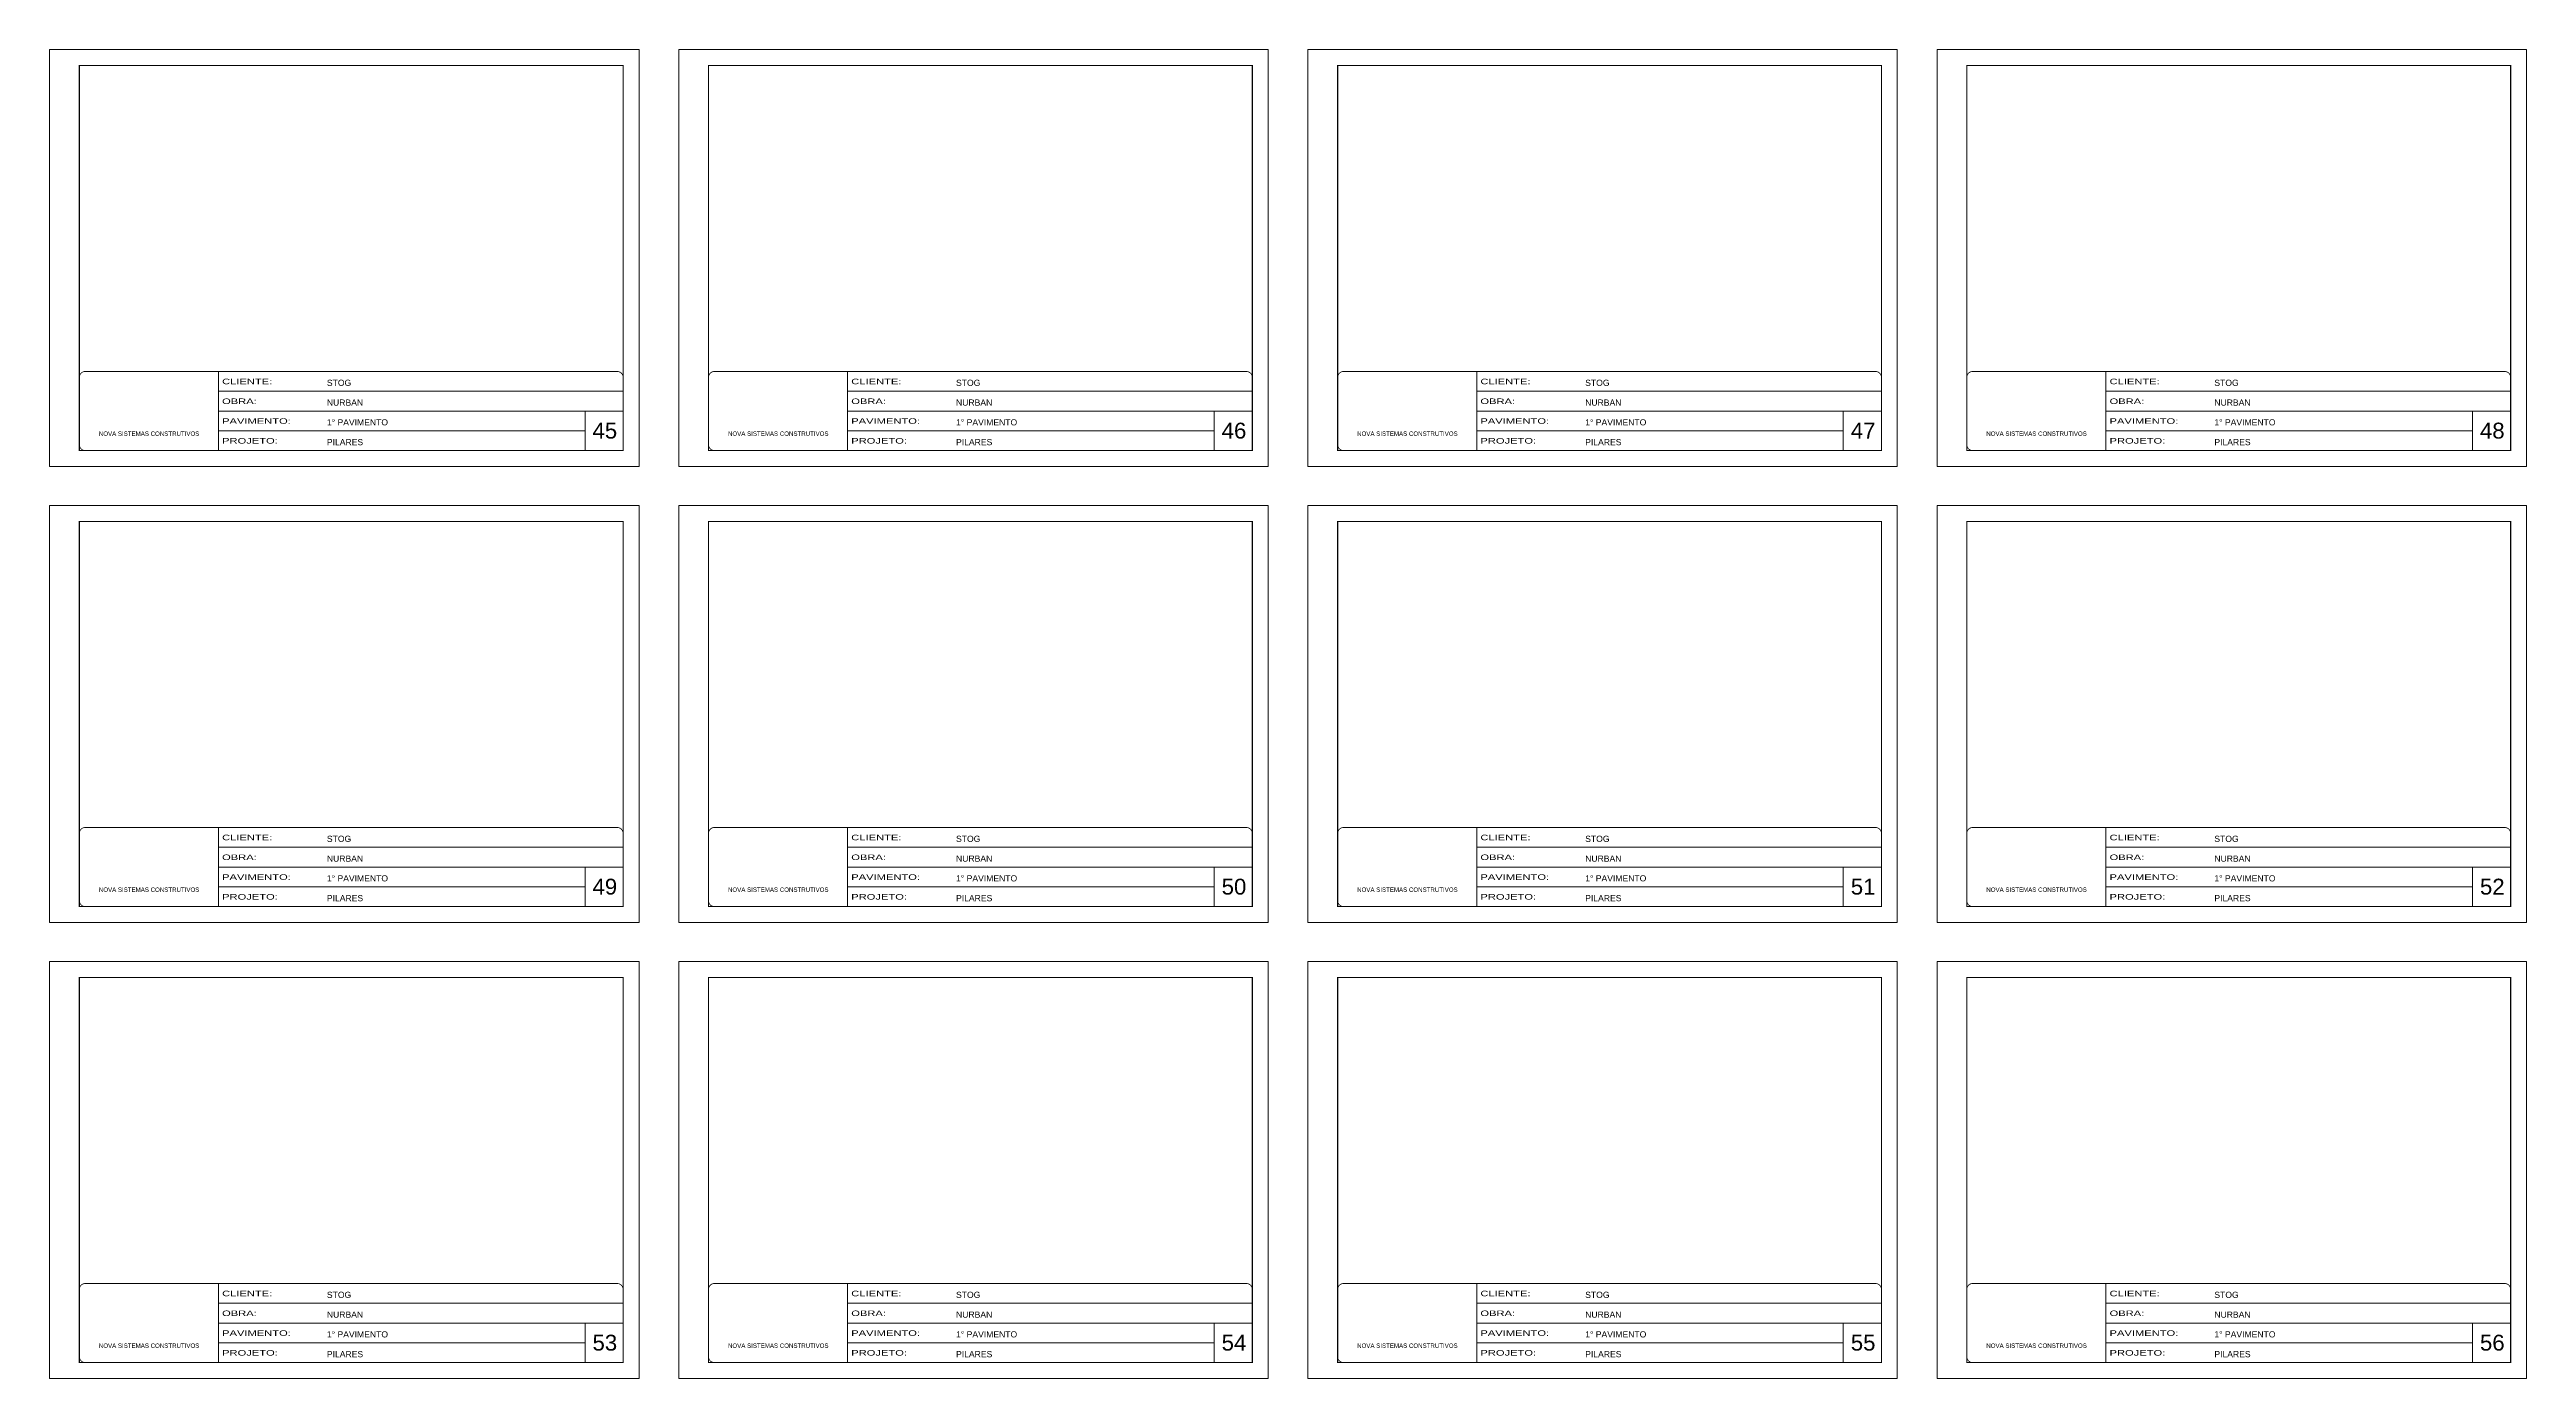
# Model space of a CAD drawing. Header units: millimetres. Extents: x 169816 to 178745, y 96537 to 113647.
# Drawn here: x 169816 to 176056, y 96537 to 99884 of the extents above; entities that cross this region are included whole.
import ezdxf

# ---------------------------------------------------------------- set-up
doc = ezdxf.new("R2010")
doc.units = ezdxf.units.MM
doc.linetypes.add('CONTINUO', pattern=[0])
doc.linetypes.add('DASHED', pattern=[0.75, 0.5, -0.25])
for name, color, linetype, lineweight in [('CARIMBO', 255, 'Continuous', 9), ('Folhas', 255, 'Continuous', 9), ('SARRAFO DE PRESSAO', 251, 'DASHED', 9)]:
    doc.layers.add(name, color=color, linetype=linetype, lineweight=lineweight)
doc.styles.add('ARIAL', font='arial.ttf')
doc.styles.add('Tecnologia', font='')
doc.styles.get('Tecnologia').set_extended_font_data('Forgotten Futurist')

# ---------------------------------------------------------------- blocks, each defined once
blk = doc.blocks.new('9999999999')
at = {"color": 30, "linetype": 'CONTINUO'}
for p, q in [((98564.6, 34230.2), (98564.6, 34429.4)), ((98564.6, 34379.6), (99584, 34379.6)), ((98564.6, 34329.8), (99488, 34329.8)), ((99584, 34329.8), (99488, 34329.8)), ((99488, 34329.8), (99488, 34230.2)), ((98564.6, 34280), (99488, 34280))]:
    blk.add_line(p, q, dxfattribs=at)
at = {"color": 30, "linetype": 'CONTINUO', "const_width": 2}
blk.add_lwpolyline([(99584, 34230.2), (99584, 34414.4, 0.414214), (99569, 34429.4), (98229, 34429.4, 0.414214), (98214, 34414.4), (98214, 34245.2, 0.414214), (98229, 34230.2), (99584, 34230.2)], format="xyb", dxfattribs=at)
at = {"layer": 'Folhas'}
blk.add_lwpolyline([(98139, 34190.2), (99624, 34190.2), (99624, 35240.2), (98139, 35240.2)], close=True, dxfattribs=at)
at = {"layer": 'Folhas', "color": 30, "const_width": 3}
blk.add_lwpolyline([(98214, 34230.2), (99584, 34230.2), (99584, 35200.2), (98214, 35200.2)], close=True, dxfattribs=at)
at = {"color": 7, "linetype": 'Continuous', "ltscale": 5, "style": 'ARIAL'}
for s, height, p in [('STOG', 15.48, (98837.7, 34393.1)), ('NURBAN', 15.48, (98837.7, 34343.3)), ('NOVA SISTEMAS CONSTRUTIVOS', 11.059, (98263.2, 34267.2)), ('1° PAVIMENTO', 15.483, (98837.7, 34293.5)), ('PILARES', 15.48, (98837.7, 34243.7))]:
    blk.add_text(s, height=height, dxfattribs=at).set_placement(p)
at = {"layer": 'Folhas', "color": 7, "style": 'Tecnologia', "width": 1.5}
for s, p in [('CLIENTE:', (98573.7, 34397.2)), ('OBRA:', (98573.7, 34347.3)), ('PAVIMENTO:', (98573.7, 34297.5)), ('PROJETO:', (98573.7, 34247.7))]:
    blk.add_text(s, height=14, dxfattribs=at).set_placement(p)

msp = doc.modelspace()

# ---------------------------------------------------------------- block references
at = {"layer": 'SARRAFO DE PRESSAO', "color": 6, "linetype": 'ByBlock'}
for p in [(71677.04, 64644), (73262.04, 64644), (74847.04, 64644), (76432.04, 64644), (71677.04, 63495.42), (73262.04, 63495.42), (74847.04, 63495.42), (76432.04, 63495.42), (71677.04, 62346.85), (73262.04, 62346.85), (74847.04, 62346.85), (76432.04, 62346.85)]:
    msp.add_blockref('9999999999', p, dxfattribs=at)

# ---------------------------------------------------------------- texts
at = {"layer": 'CARIMBO', "style": 'ARIAL'}
for s, p in [('45', (171183.88, 98904.35)), ('46', (172768.88, 98904.35)), ('47', (174353.88, 98904.35)), ('48', (175938.88, 98904.35)), ('49', (171183.88, 97755.77)), ('50', (172768.88, 97755.77)), ('51', (174353.88, 97755.77)), ('52', (175938.88, 97755.77)), ('53', (171183.88, 96607.2)), ('54', (172768.88, 96607.2)), ('55', (174353.88, 96607.2)), ('56', (175938.88, 96607.2))]:
    msp.add_text(s, height=40, dxfattribs=at).set_placement(p)

doc.saveas('drawing.dxf')
